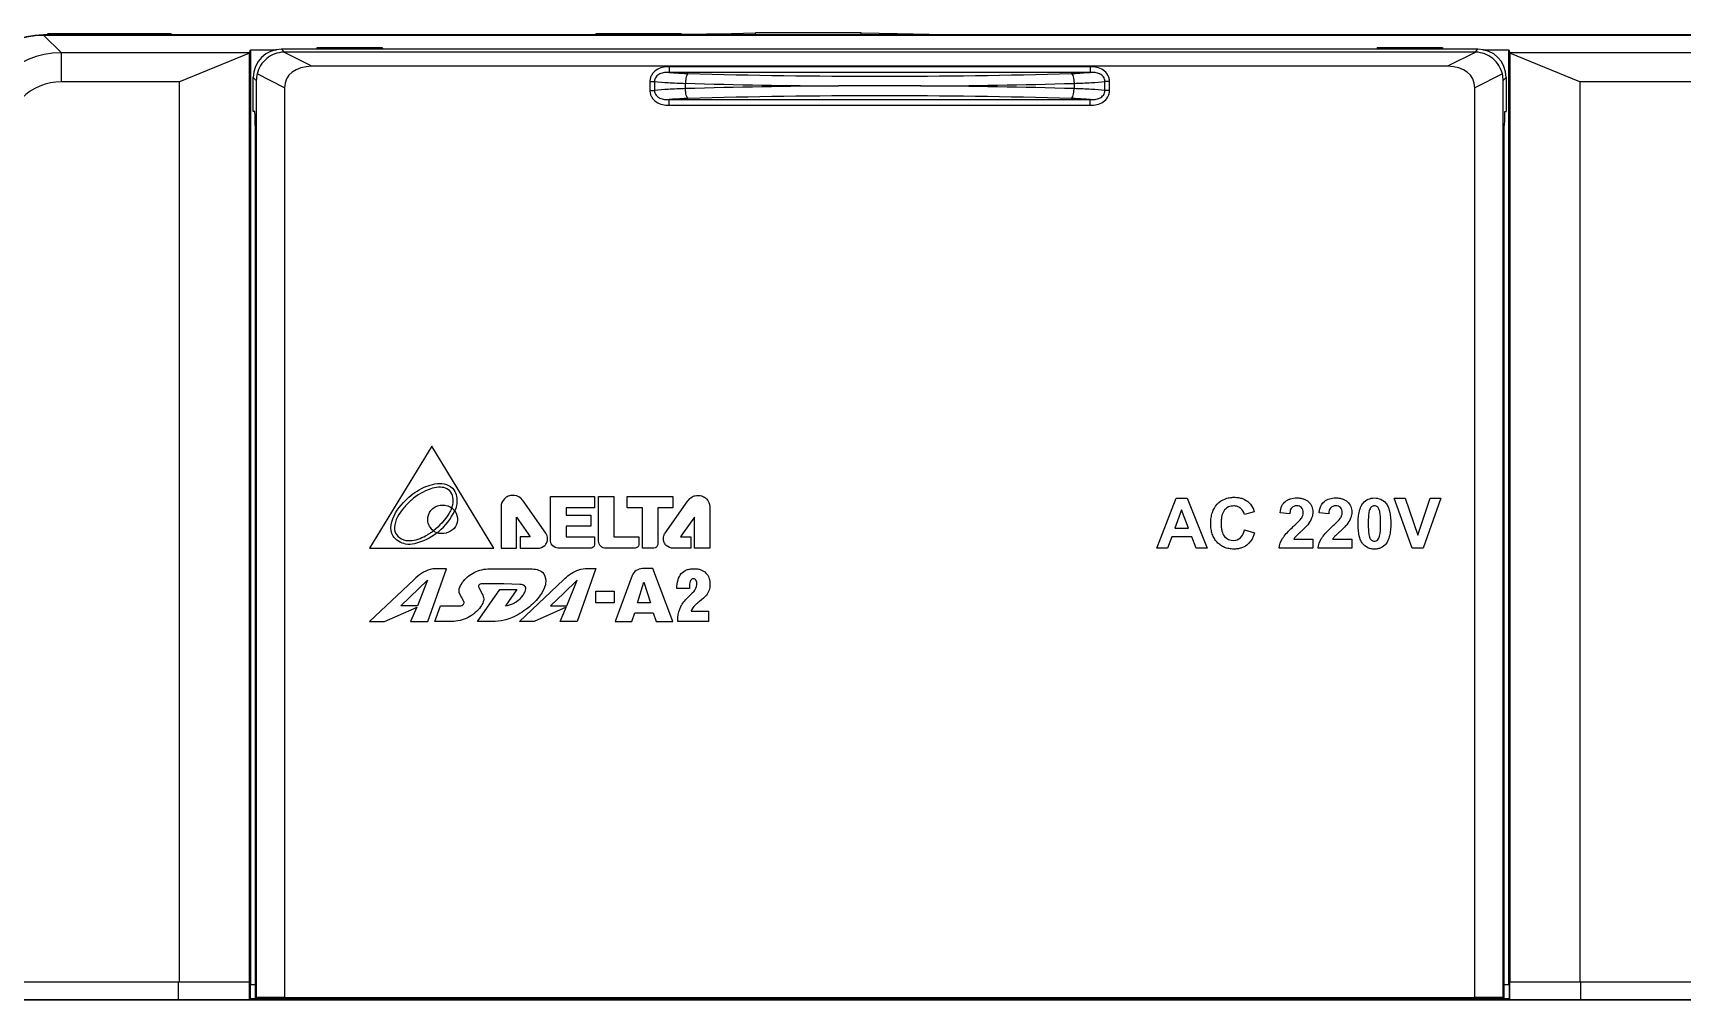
# Model space of a CAD drawing. Extents: x -25 to 107, y -95 to 175.
# Drawn here: x 4.2 to 62.3, y 140.4 to 174.5 of the extents above; entities that cross this region are included whole.
import ezdxf

# ---------------------------------------------------------------- set-up
doc = ezdxf.new("R2010")
doc.units = 0
doc.header["$LTSCALE"] = 4
doc.layers.get('0').update_dxf_attribs({"linetype": 'CONTINUOUS'})
doc.layers.add('02___PRT_ALL_AXES', color=7, linetype='CONTINUOUS')

msp = doc.modelspace()

# ---------------------------------------------------------------- linework, layer by layer
at = {"color": 7, "linetype": 'Continuous'}
for p, q in [((28.817, 174.53), (29.656, 174.544)), ((29.656, 174.474), (29.656, 174.544)), ((33.384, 174.544), (29.656, 174.544)), ((33.384, 174.474), (33.384, 174.544)), ((33.384, 174.544), (34.654, 174.523)), ((63.543, 174.474), (4.543, 174.474)), ((5.171, 173.845), (4.558, 174.458)), ((63.528, 174.458), (4.558, 174.458)), ((5.143, 174.474), (5.143, 174.524)), ((5.143, 174.524), (9.043, 174.524)), ((6.493, 174.474), (6.493, 174.524)), ((9.043, 174.474), (9.043, 174.524)), ((11.808, 173.845), (11.843, 173.95)), ((11.843, 173.95), (11.843, 140.969)), ((11.843, 173.95), (12.76, 173.95)), ((13.048, 173.868), (12.943, 173.974)), ((55.144, 173.974), (12.943, 173.974)), ((14.193, 174.026), (14.176, 173.974)), ((14.193, 174.026), (14.193, 173.974)), ((14.193, 174.026), (16.493, 174.026)), ((16.493, 173.974), (16.493, 174.026)), ((16.493, 174.026), (16.511, 173.974)), ((27.043, 174.5), (28.817, 174.53)), ((34.654, 174.523), (36.353, 174.494)), ((51.593, 174.026), (51.576, 173.974)), ((51.593, 174.026), (51.593, 173.974)), ((51.593, 174.026), (53.893, 174.026)), ((53.893, 173.974), (53.893, 174.026)), ((53.893, 174.026), (53.911, 173.974)), ((55.144, 173.974), (55.038, 173.868)), ((55.326, 173.95), (56.243, 173.95)), ((56.243, 140.969), (56.243, 173.95)), ((56.243, 173.95), (56.278, 173.845)), ((5.171, 172.819), (5.171, 173.845)), ((11.808, 173.845), (5.171, 173.845)), ((11.808, 173.831), (9.343, 172.819)), ((11.808, 173.831), (11.808, 173.845)), ((11.808, 141.074), (11.808, 173.831)), ((14.012, 173.368), (13.015, 173.867)), ((55.038, 173.868), (13.048, 173.868)), ((54.074, 173.368), (14.012, 173.368)), ((55.071, 173.867), (54.074, 173.368)), ((56.278, 173.831), (56.278, 173.845)), ((62.916, 173.845), (56.278, 173.845)), ((56.278, 173.831), (56.278, 141.074)), ((58.743, 172.819), (56.278, 173.831)), ((9.343, 172.819), (5.171, 172.819)), ((9.343, 141.074), (9.343, 172.819)), ((11.943, 171.774), (11.943, 172.974)), ((12.049, 172.868), (11.943, 172.974)), ((12.049, 172.868), (12.049, 140.513)), ((13.048, 172.612), (12.076, 173.099)), ((25.937, 172.834), (25.937, 172.513)), ((25.937, 172.834), (26.1, 172.834)), ((26.1, 172.834), (26.1, 172.513)), ((26.615, 173.354), (26.615, 173.155)), ((41.471, 173.354), (26.615, 173.354)), ((41.471, 173.155), (26.615, 173.155)), ((41.471, 173.354), (41.471, 173.155)), ((41.987, 172.513), (41.987, 172.834)), ((42.15, 172.834), (41.987, 172.834)), ((42.15, 172.513), (42.15, 172.834)), ((56.01, 173.099), (55.038, 172.612)), ((56.143, 172.974), (56.038, 172.868)), ((56.038, 140.513), (56.038, 172.868)), ((56.143, 172.974), (56.143, 171.774)), ((58.743, 172.819), (58.743, 141.074)), ((62.916, 172.819), (58.743, 172.819)), ((13.048, 172.612), (13.048, 140.522)), ((25.937, 172.513), (26.1, 172.513)), ((27.189, 172.58), (27.189, 172.767)), ((35.495, 172.674), (32.59, 172.674)), ((40.898, 172.767), (40.898, 172.58)), ((42.15, 172.513), (41.987, 172.513)), ((55.038, 140.522), (55.038, 172.612)), ((11.996, 171.774), (11.943, 171.774)), ((26.615, 171.993), (26.615, 172.192)), ((26.615, 172.192), (41.471, 172.192)), ((26.615, 171.993), (41.471, 171.993)), ((41.471, 171.993), (41.471, 172.192)), ((56.091, 171.774), (56.143, 171.774)), ((12.009, 171.274), (12.009, 140.5)), ((56.078, 140.5), (56.078, 171.274)), ((18.247, 159.973), (16.048, 156.368)), ((20.427, 156.368), (18.247, 159.973)), ((20.683, 157.831), (20.683, 156.368)), ((22.267, 156.897), (21.46, 158.039)), ((22.43, 156.614), (22.43, 158.19)), ((22.43, 158.19), (23.979, 158.19)), ((22.976, 157.798), (22.976, 157.539)), ((23.979, 157.798), (22.976, 157.798)), ((23.979, 158.19), (23.979, 157.798)), ((24.127, 156.614), (24.127, 158.19)), ((24.127, 158.19), (24.659, 158.19)), ((24.659, 158.19), (24.659, 156.765)), ((25.131, 157.798), (25.131, 158.19)), ((25.131, 158.19), (26.749, 158.19)), ((25.672, 157.798), (25.131, 157.798)), ((25.672, 156.368), (25.672, 157.798)), ((26.209, 157.798), (26.209, 156.496)), ((26.749, 157.798), (26.209, 157.798)), ((26.469, 156.897), (27.276, 158.039)), ((26.749, 158.19), (26.749, 157.798)), ((28.048, 157.831), (28.048, 156.368)), ((43.821, 156.368), (44.506, 158.137)), ((44.694, 157.723), (44.456, 157.07)), ((44.506, 158.137), (44.884, 158.137)), ((44.938, 157.07), (44.694, 157.723)), ((44.884, 158.137), (45.593, 156.368)), ((52.824, 156.368), (52.194, 158.137)), ((52.194, 158.137), (52.581, 158.137)), ((52.581, 158.137), (53.028, 156.828)), ((53.028, 156.828), (53.459, 158.137)), ((53.84, 158.137), (53.21, 156.368)), ((53.459, 158.137), (53.84, 158.137)), ((21.224, 156.368), (21.224, 157.469)), ((21.224, 157.469), (21.642, 156.873)), ((22.976, 157.539), (23.847, 157.539)), ((22.976, 157.147), (22.976, 156.765)), ((23.847, 157.147), (22.976, 157.147)), ((23.847, 157.539), (23.847, 157.147)), ((27.507, 157.459), (27.089, 156.873)), ((27.507, 156.368), (27.507, 157.459)), ((47.258, 157.646), (46.906, 157.561)), ((48.51, 157.586), (48.171, 157.619)), ((49.883, 157.586), (49.544, 157.619)), ((21.356, 156.765), (21.356, 156.368)), ((21.716, 156.765), (21.356, 156.765)), ((21.642, 156.873), (21.716, 156.765)), ((22.976, 156.765), (23.979, 156.765)), ((23.979, 156.765), (23.979, 156.486)), ((24.659, 156.765), (25.539, 156.765)), ((25.539, 156.765), (25.539, 156.486)), ((27.089, 156.873), (27.015, 156.765)), ((27.015, 156.765), (27.374, 156.765)), ((27.374, 156.765), (27.374, 156.368)), ((44.346, 156.77), (44.2, 156.368)), ((45.055, 156.77), (44.346, 156.77)), ((44.456, 157.07), (44.938, 157.07)), ((45.208, 156.368), (45.055, 156.77)), ((46.917, 157.021), (47.264, 156.913)), ((48.648, 156.682), (49.323, 156.682)), ((49.323, 156.682), (49.323, 156.368)), ((50.021, 156.682), (50.696, 156.682)), ((50.696, 156.682), (50.696, 156.368)), ((16.048, 156.368), (20.427, 156.368)), ((20.683, 156.368), (21.224, 156.368)), ((21.356, 156.368), (21.972, 156.368)), ((23.857, 156.368), (22.685, 156.368)), ((25.411, 156.368), (24.383, 156.368)), ((26.076, 156.368), (25.672, 156.368)), ((27.374, 156.368), (26.759, 156.368)), ((28.048, 156.368), (27.507, 156.368)), ((44.2, 156.368), (43.821, 156.368)), ((45.593, 156.368), (45.208, 156.368)), ((49.323, 156.368), (48.135, 156.368)), ((50.696, 156.368), (49.508, 156.368)), ((53.21, 156.368), (52.824, 156.368)), ((18.095, 153.779), (18.757, 155.646)), ((18.757, 155.646), (18.373, 155.646)), ((20.292, 155.642), (21.695, 155.642)), ((24.031, 155.648), (23.366, 153.782)), ((23.653, 155.648), (24.031, 155.648)), ((25.313, 155.4), (24.709, 153.779)), ((26.04, 155.649), (25.671, 155.649)), ((26.742, 153.779), (26.04, 155.649)), ((17.601, 155.248), (16.048, 153.779)), ((17.151, 154.332), (18.091, 155.24)), ((18.091, 155.24), (17.732, 154.335)), ((19.38, 154.468), (19.221, 154.765)), ((19.854, 153.785), (20.642, 154.912)), ((19.896, 154.985), (20.003, 154.786)), ((20.784, 155.113), (20.019, 155.113)), ((20.642, 154.912), (21.237, 154.912)), ((20.781, 155.111), (20.784, 155.113)), ((21.347, 155.091), (20.781, 155.111)), ((21.237, 154.912), (20.838, 154.339)), ((21.335, 153.782), (22.882, 155.251)), ((21.367, 155.089), (21.347, 155.091)), ((22.9, 154.788), (22.431, 154.337)), ((23.366, 155.241), (22.9, 154.788)), ((23.009, 154.337), (23.366, 155.241)), ((24.028, 154.439), (24.028, 154.85)), ((24.028, 154.85), (24.678, 154.85)), ((24.678, 154.85), (24.678, 154.439)), ((25.496, 154.439), (25.725, 155.167)), ((25.725, 155.167), (25.954, 154.439)), ((27.326, 154.949), (26.887, 154.949)), ((27.332, 155.053), (27.326, 154.949)), ((16.572, 153.779), (17.621, 154.247)), ((17.621, 154.335), (17.151, 154.332)), ((17.708, 154.285), (17.493, 153.777)), ((17.732, 154.335), (17.621, 154.335)), ((17.621, 154.247), (17.708, 154.285)), ((18.35, 153.785), (18.549, 154.332)), ((18.549, 154.332), (19.219, 154.331)), ((22.984, 154.288), (21.855, 153.782)), ((22.431, 154.337), (23.009, 154.337)), ((22.9, 154.086), (22.984, 154.288)), ((24.678, 154.439), (24.028, 154.439)), ((25.954, 154.439), (25.496, 154.439)), ((16.048, 153.779), (16.572, 153.779)), ((17.493, 153.777), (17.621, 153.779)), ((17.621, 153.779), (18.095, 153.779)), ((18.939, 153.785), (18.35, 153.785)), ((20.37, 153.785), (19.854, 153.785)), ((21.855, 153.782), (21.335, 153.782)), ((22.769, 153.782), (22.9, 154.086)), ((23.366, 153.782), (22.769, 153.782)), ((24.709, 153.779), (25.298, 153.779)), ((25.298, 153.779), (25.399, 154.088)), ((25.399, 154.088), (26.051, 154.088)), ((26.051, 154.088), (26.152, 153.779)), ((26.152, 153.779), (26.742, 153.779)), ((27.998, 153.779), (26.916, 153.779)), ((27.386, 154.152), (27.998, 154.152)), ((27.998, 154.152), (27.998, 153.779)), ((2.172, 141.074), (11.808, 141.074)), ((9.305, 140.432), (9.305, 141.074)), ((11.81, 140.44), (11.81, 141.074)), ((12.009, 140.969), (11.843, 140.969)), ((56.243, 140.969), (56.078, 140.969)), ((56.276, 140.44), (56.276, 141.074)), ((56.278, 141.074), (65.915, 141.074)), ((58.782, 140.432), (58.782, 141.074)), ((64.889, 140.43), (3.198, 140.43)), ((9.305, 140.432), (3.322, 140.432)), ((11.81, 140.44), (9.305, 140.432)), ((11.839, 140.469), (11.81, 140.44)), ((15.035, 140.469), (11.839, 140.469)), ((12.009, 140.5), (12.049, 140.513)), ((12.009, 140.5), (14.243, 140.5)), ((13.048, 140.522), (12.049, 140.513)), ((13.048, 140.522), (55.038, 140.522)), ((14.243, 140.482), (14.243, 140.5)), ((15.243, 140.482), (14.243, 140.482)), ((15.04, 140.474), (16.564, 140.474)), ((16.417, 140.474), (16.443, 140.5)), ((16.443, 140.5), (51.643, 140.5)), ((16.543, 140.47), (16.543, 140.5)), ((16.658, 140.458), (16.564, 140.474)), ((51.428, 140.458), (16.658, 140.458)), ((51.522, 140.474), (51.428, 140.458)), ((51.522, 140.474), (53.047, 140.474)), ((51.543, 140.5), (51.543, 140.47)), ((51.669, 140.474), (51.643, 140.5)), ((53.843, 140.482), (52.843, 140.482)), ((56.248, 140.469), (53.051, 140.469)), ((53.843, 140.482), (53.843, 140.5)), ((53.843, 140.5), (56.078, 140.5)), ((56.038, 140.513), (55.038, 140.522)), ((56.078, 140.5), (56.038, 140.513)), ((56.276, 140.44), (56.248, 140.469)), ((58.782, 140.432), (56.276, 140.44)), ((64.807, 140.432), (58.782, 140.432))]:
    msp.add_line(p, q, dxfattribs=at)
for centre, radius, start, end in [((4.543, 171.474), 3, 90, 180), ((5.171, 170.845), 3, 90.01153, 179.98847), ((5.17, 170.846), 1.973, 89.99359, 180.00605), ((34.043, 405.68), 232.663, 268.33515, 271.66485), ((33.903, 403.66), 230.99, 268.33423, 269.6745), ((33.976, -62.521), 235.199, 90.3375, 91.65377), ((34.043, -60.333), 232.663, 88.33515, 91.66485), ((34.11, 407.867), 235.198, 270.33749, 271.65378), ((34.183, -58.312), 230.99, 88.33423, 89.6745), ((38.432, 143.488), 15.77, 133.98889, 135.08998)]:
    msp.add_arc(centre, radius, start, end, dxfattribs=at)
for centre, major_axis, ratio, start_param, end_param in [((4.56, 171.457), (2.123, -2.123), 0.999315, 2.356537, 3.926648), ((12.944, 172.973), (0.708, -0.708), 0.999315, 2.356537, 3.926648), ((55.143, 172.973), (0.708, 0.708), 0.999315, -0.785056, 0.785056), ((13.103, 172.814), (-0.424, 0.978), 0.928326, -0.382645, -0.349644), ((14.481, 172.244), (-1.361, 0.682), 0.656782, -0.919163, 0.317879), ((53.605, 172.244), (-1.361, -0.682), 0.656782, 2.823714, 4.060755), ((54.984, 172.814), (0.424, 0.978), 0.928326, 0.349644, 0.382645), ((13.075, 172.842), (0.948, -0.407), 0.963653, -2.982367, -2.749065), ((55.011, 172.842), (0.948, 0.407), 0.963653, -0.392528, -0.159225), ((11.996, 171.274), (0, 0.5), 0.026186, -1.570796, 0), ((56.091, 171.274), (0, 0.5), 0.026186, 0, 1.570796), ((11.839, 140.969), (0, 0.5), 0.008727, -3.132866, -1.570796), ((56.248, 140.969), (0, 0.5), 0.008727, -4.712389, -3.150319), ((15.035, 140.969), (0, 0.5), 0.008727, -3.132866, -3.00374), ((16.658, 140.758), (0, 0.3), 0.052408, -3.67477, -3.150319), ((51.428, 140.758), (0, 0.3), 0.052408, -3.132866, -2.608415), ((53.051, 140.969), (0, 0.5), 0.008727, -3.279445, -3.150319)]:
    msp.add_ellipse(centre, major_axis=major_axis, ratio=ratio, start_param=start_param, end_param=end_param, dxfattribs=at)
for points, knots in [([(13.015, 173.867), (12.907, 173.864), (12.691, 173.82), (12.406, 173.654), (12.188, 173.406), (12.102, 173.203), (12.076, 173.099)], [0, 0, 0, 0, 0.249743, 0.499909, 0.751366, 1, 1, 1, 1]), ([(56.01, 173.099), (55.984, 173.203), (55.898, 173.406), (55.68, 173.654), (55.395, 173.82), (55.179, 173.864), (55.071, 173.867)], [0, 0, 0, 0, 0.248634, 0.500091, 0.750257, 1, 1, 1, 1]), ([(26.615, 173.354), (26.536, 173.354), (26.377, 173.338), (26.153, 173.247), (26.009, 173.1), (25.947, 172.953), (25.937, 172.874), (25.937, 172.834)], [0, 0, 0, 0, 0.250301, 0.500191, 0.749315, 0.874681, 1, 1, 1, 1]), ([(26.615, 173.155), (26.559, 173.156), (26.447, 173.151), (26.282, 173.108), (26.163, 173.022), (26.108, 172.92), (26.099, 172.863), (26.1, 172.834)], [0, 0, 0, 0, 0.24803, 0.496914, 0.746675, 0.873244, 1, 1, 1, 1]), ([(26.1, 172.834), (26.259, 172.815), (26.622, 172.787), (26.985, 172.772), (27.189, 172.767)], [0, 0, 0, 0, 0.439939, 1, 1, 1, 1]), ([(26.615, 173.155), (26.665, 173.15), (26.887, 173.131), (27.11, 173.121), (27.284, 173.115)], [0, 0, 0, 0, 0.223912, 1, 1, 1, 1]), ([(27.284, 173.115), (27.277, 173.113), (27.263, 173.102), (27.239, 173.065), (27.215, 172.993), (27.196, 172.888), (27.19, 172.809), (27.189, 172.767)], [0, 0, 0, 0, 0.057532, 0.135853, 0.360121, 0.659638, 1, 1, 1, 1]), ([(40.803, 173.115), (40.864, 173.117), (41.087, 173.125), (41.31, 173.139), (41.471, 173.155)], [0, 0, 0, 0, 0.272744, 1, 1, 1, 1]), ([(40.803, 173.115), (40.809, 173.113), (40.823, 173.102), (40.848, 173.065), (40.871, 172.993), (40.891, 172.888), (40.897, 172.809), (40.898, 172.767)], [0, 0, 0, 0, 0.057534, 0.135858, 0.36013, 0.659645, 1, 1, 1, 1]), ([(40.898, 172.767), (41.101, 172.772), (41.465, 172.787), (41.828, 172.815), (41.987, 172.834)], [0, 0, 0, 0, 0.560061, 1, 1, 1, 1]), ([(42.15, 172.834), (42.15, 172.874), (42.139, 172.953), (42.077, 173.1), (41.933, 173.247), (41.71, 173.338), (41.551, 173.354), (41.471, 173.354)], [0, 0, 0, 0, 0.125322, 0.250694, 0.499823, 0.749709, 1, 1, 1, 1]), ([(41.987, 172.834), (41.987, 172.863), (41.978, 172.92), (41.923, 173.022), (41.804, 173.108), (41.64, 173.151), (41.527, 173.156), (41.471, 173.155)], [0, 0, 0, 0, 0.126761, 0.253337, 0.503099, 0.751978, 1, 1, 1, 1]), ([(25.937, 172.513), (25.937, 172.473), (25.947, 172.394), (26.009, 172.247), (26.153, 172.1), (26.377, 172.009), (26.536, 171.993), (26.615, 171.993)], [0, 0, 0, 0, 0.125322, 0.250694, 0.499823, 0.749709, 1, 1, 1, 1]), ([(26.1, 172.513), (26.099, 172.484), (26.108, 172.427), (26.163, 172.325), (26.282, 172.239), (26.447, 172.196), (26.559, 172.191), (26.615, 172.192)], [0, 0, 0, 0, 0.126761, 0.253337, 0.503099, 0.751978, 1, 1, 1, 1]), ([(27.189, 172.58), (26.985, 172.575), (26.622, 172.56), (26.259, 172.532), (26.1, 172.513)], [0, 0, 0, 0, 0.560061, 1, 1, 1, 1]), ([(27.284, 172.232), (27.223, 172.23), (27, 172.222), (26.777, 172.208), (26.615, 172.192)], [0, 0, 0, 0, 0.272744, 1, 1, 1, 1]), ([(27.284, 172.232), (27.277, 172.234), (27.263, 172.245), (27.239, 172.282), (27.215, 172.354), (27.196, 172.459), (27.19, 172.538), (27.189, 172.58)], [0, 0, 0, 0, 0.057534, 0.135858, 0.36013, 0.659645, 1, 1, 1, 1]), ([(40.803, 172.232), (40.809, 172.234), (40.823, 172.245), (40.848, 172.282), (40.871, 172.354), (40.891, 172.459), (40.897, 172.538), (40.898, 172.58)], [0, 0, 0, 0, 0.057532, 0.135853, 0.360122, 0.659638, 1, 1, 1, 1]), ([(41.471, 172.192), (41.422, 172.197), (41.199, 172.216), (40.976, 172.226), (40.803, 172.232)], [0, 0, 0, 0, 0.223912, 1, 1, 1, 1]), ([(41.987, 172.513), (41.828, 172.532), (41.465, 172.56), (41.101, 172.575), (40.898, 172.58)], [0, 0, 0, 0, 0.439939, 1, 1, 1, 1]), ([(41.471, 172.192), (41.527, 172.191), (41.64, 172.196), (41.804, 172.239), (41.923, 172.325), (41.978, 172.427), (41.987, 172.484), (41.987, 172.513)], [0, 0, 0, 0, 0.24803, 0.496914, 0.746675, 0.873244, 1, 1, 1, 1]), ([(41.471, 171.993), (41.551, 171.993), (41.71, 172.009), (41.933, 172.1), (42.077, 172.247), (42.139, 172.394), (42.15, 172.473), (42.15, 172.513)], [0, 0, 0, 0, 0.250301, 0.500191, 0.749315, 0.874681, 1, 1, 1, 1]), ([(16.806, 157.194), (16.85, 157.488), (17.175, 157.966), (17.59, 158.311), (17.8, 158.43)], [0, 0, 0, 0, 0.551677, 1, 1, 1, 1]), ([(18.203, 158.459), (17.952, 158.385), (17.613, 158.164), (17.333, 157.893), (17.253, 157.793)], [0, 0, 0, 0, 0.671641, 1, 1, 1, 1]), ([(17.8, 158.43), (17.996, 158.538), (18.314, 158.664), (18.767, 158.649), (18.956, 158.512), (19.02, 158.426)], [0, 0, 0, 0, 0.508767, 0.754576, 1, 1, 1, 1]), ([(18.917, 158.341), (18.871, 158.41), (18.727, 158.513), (18.465, 158.526), (18.292, 158.493), (18.203, 158.459)], [0, 0, 0, 0, 0.322762, 0.630156, 1, 1, 1, 1]), ([(18.946, 157.784), (18.953, 157.801), (19.013, 157.977), (19.008, 158.198), (18.917, 158.341)], [0, 0, 0, 0, 0.096631, 1, 1, 1, 1]), ([(19.02, 158.426), (19.12, 158.294), (19.155, 158.009), (19.087, 157.765), (19.05, 157.685)], [0, 0, 0, 0, 0.651348, 1, 1, 1, 1]), ([(17.253, 157.793), (17.084, 157.601), (16.877, 157.283), (16.941, 156.918), (16.993, 156.849)], [0, 0, 0, 0, 0.748654, 1, 1, 1, 1]), ([(18.297, 156.982), (18.19, 157.074), (18.033, 157.331), (18.179, 157.731), (18.541, 157.946), (18.829, 157.864), (18.946, 157.784)], [0, 0, 0, 0, 0.267373, 0.49717, 0.73173, 1, 1, 1, 1]), ([(18.946, 157.784), (18.918, 157.721), (18.748, 157.42), (18.517, 157.148), (18.297, 156.982)], [0, 0, 0, 0, 0.199523, 1, 1, 1, 1]), ([(19.05, 157.685), (19.116, 157.59), (19.191, 157.363), (19.019, 156.94), (18.622, 156.841), (18.425, 156.911)], [0, 0, 0, 0, 0.270402, 0.510849, 1, 1, 1, 1]), ([(18.425, 156.911), (18.447, 156.926), (18.708, 157.132), (18.92, 157.408), (19.05, 157.685)], [0, 0, 0, 0, 0.080329, 1, 1, 1, 1]), ([(19.05, 157.685), (19.047, 157.688), (19.018, 157.726), (18.983, 157.761), (18.946, 157.784)], [0, 0, 0, 0, 0.089715, 1, 1, 1, 1]), ([(21.46, 158.039), (21.423, 158.096), (21.343, 158.17), (21.211, 158.223), (21.083, 158.24), (20.937, 158.211), (20.755, 158.097), (20.683, 157.934), (20.683, 157.831)], [0, 0, 0, 0, 0.193898, 0.294997, 0.400176, 0.557323, 0.707276, 1, 1, 1, 1]), ([(27.276, 158.039), (27.313, 158.096), (27.393, 158.169), (27.523, 158.223), (27.65, 158.24), (27.795, 158.211), (27.976, 158.097), (28.048, 157.934), (28.048, 157.831)], [0, 0, 0, 0, 0.194518, 0.294906, 0.397819, 0.555588, 0.706088, 1, 1, 1, 1]), ([(46.998, 156.479), (46.936, 156.431), (46.824, 156.376), (46.661, 156.343), (46.517, 156.334), (46.361, 156.346), (46.205, 156.392), (46.065, 156.469), (45.943, 156.575), (45.842, 156.707), (45.77, 156.864), (45.729, 157.043), (45.716, 157.239), (45.729, 157.437), (45.782, 157.678), (45.871, 157.838), (45.949, 157.92)], [0, 0, 0, 0, 0.090866, 0.139711, 0.192396, 0.257655, 0.3191, 0.3794, 0.441371, 0.504865, 0.570001, 0.63958, 0.715908, 0.796372, 0.869051, 1, 1, 1, 1]), ([(45.949, 157.92), (46.022, 157.999), (46.16, 158.095), (46.375, 158.155), (46.542, 158.169), (46.701, 158.157), (46.887, 158.111), (47.011, 158.035), (47.077, 157.972)], [0, 0, 0, 0, 0.259532, 0.393178, 0.536637, 0.662055, 0.778482, 1, 1, 1, 1]), ([(46.21, 157.718), (46.165, 157.666), (46.118, 157.56), (46.091, 157.402), (46.085, 157.259), (46.091, 157.113), (46.117, 156.949), (46.162, 156.839), (46.208, 156.785)], [0, 0, 0, 0, 0.210669, 0.340321, 0.490291, 0.648982, 0.784889, 1, 1, 1, 1]), ([(46.774, 157.779), (46.741, 157.805), (46.663, 157.847), (46.544, 157.863), (46.438, 157.853), (46.322, 157.818), (46.249, 157.762), (46.21, 157.718)], [0, 0, 0, 0, 0.203289, 0.419148, 0.571821, 0.715151, 1, 1, 1, 1]), ([(47.077, 157.972), (47.143, 157.911), (47.209, 157.799), (47.249, 157.68), (47.258, 157.646)], [0, 0, 0, 0, 0.718164, 1, 1, 1, 1]), ([(48.171, 157.619), (48.179, 157.702), (48.211, 157.853), (48.328, 158.006), (48.445, 158.077), (48.541, 158.115), (48.647, 158.138), (48.763, 158.145), (48.881, 158.137), (48.993, 158.111), (49.092, 158.067), (49.199, 157.986), (49.299, 157.848), (49.326, 157.692), (49.322, 157.603), (49.319, 157.58)], [0, 0, 0, 0, 0.138938, 0.253966, 0.310062, 0.367279, 0.427363, 0.491836, 0.561616, 0.625122, 0.684379, 0.741876, 0.850693, 0.96067, 1, 1, 1, 1]), ([(48.582, 157.798), (48.546, 157.76), (48.519, 157.683), (48.511, 157.609), (48.51, 157.586)], [0, 0, 0, 0, 0.694012, 1, 1, 1, 1]), ([(48.922, 157.8), (48.902, 157.821), (48.847, 157.854), (48.753, 157.865), (48.657, 157.853), (48.603, 157.818), (48.582, 157.798)], [0, 0, 0, 0, 0.233308, 0.497498, 0.761179, 1, 1, 1, 1]), ([(48.913, 157.419), (48.935, 157.451), (48.971, 157.517), (48.989, 157.625), (48.976, 157.724), (48.943, 157.78), (48.922, 157.8)], [0, 0, 0, 0, 0.284999, 0.539859, 0.78721, 1, 1, 1, 1]), ([(49.544, 157.619), (49.549, 157.663), (49.572, 157.811), (49.65, 157.956), (49.734, 158.021)], [0, 0, 0, 0, 0.29287, 1, 1, 1, 1]), ([(49.734, 158.021), (49.787, 158.061), (49.882, 158.109), (50.021, 158.138), (50.136, 158.145), (50.254, 158.137), (50.399, 158.104), (50.495, 158.049), (50.546, 158.001)], [0, 0, 0, 0, 0.231799, 0.355365, 0.487914, 0.631252, 0.761627, 1, 1, 1, 1]), ([(49.956, 157.798), (49.919, 157.76), (49.893, 157.683), (49.884, 157.609), (49.883, 157.586)], [0, 0, 0, 0, 0.694065, 1, 1, 1, 1]), ([(50.296, 157.8), (50.275, 157.821), (50.221, 157.854), (50.126, 157.865), (50.031, 157.853), (49.977, 157.818), (49.956, 157.798)], [0, 0, 0, 0, 0.233308, 0.497498, 0.761179, 1, 1, 1, 1]), ([(50.287, 157.419), (50.309, 157.451), (50.344, 157.517), (50.362, 157.625), (50.349, 157.724), (50.316, 157.78), (50.296, 157.8)], [0, 0, 0, 0, 0.284883, 0.539917, 0.787438, 1, 1, 1, 1]), ([(50.546, 158.001), (50.593, 157.957), (50.673, 157.848), (50.702, 157.676), (50.689, 157.534), (50.667, 157.459), (50.653, 157.423)], [0, 0, 0, 0, 0.311933, 0.627029, 0.814852, 1, 1, 1, 1]), ([(51.079, 156.533), (51.05, 156.569), (51, 156.658), (50.953, 156.819), (50.931, 156.977), (50.921, 157.122), (50.919, 157.241), (50.921, 157.359), (50.932, 157.503), (50.957, 157.663), (51.01, 157.829), (51.063, 157.922), (51.094, 157.961)], [0, 0, 0, 0, 0.092339, 0.203264, 0.336653, 0.412533, 0.494779, 0.575779, 0.651067, 0.785389, 0.900356, 1, 1, 1, 1]), ([(51.313, 157.681), (51.298, 157.624), (51.287, 157.523), (51.279, 157.375), (51.278, 157.238), (51.279, 157.102), (51.286, 156.959), (51.295, 156.863), (51.31, 156.81)], [0, 0, 0, 0, 0.203999, 0.343612, 0.508714, 0.672854, 0.809259, 1, 1, 1, 1]), ([(51.683, 157.666), (51.678, 157.684), (51.661, 157.739), (51.635, 157.796), (51.604, 157.822)], [0, 0, 0, 0, 0.318755, 1, 1, 1, 1]), ([(51.679, 156.796), (51.694, 156.853), (51.705, 156.953), (51.713, 157.101), (51.714, 157.238), (51.713, 157.374), (51.706, 157.516), (51.697, 157.612), (51.683, 157.666)], [0, 0, 0, 0, 0.203243, 0.342869, 0.508247, 0.672511, 0.809054, 1, 1, 1, 1]), ([(51.899, 157.959), (51.93, 157.92), (51.983, 157.827), (52.036, 157.661), (52.06, 157.501), (52.07, 157.356), (52.073, 157.238), (52.07, 157.119), (52.06, 156.975), (52.035, 156.814), (51.983, 156.648), (51.929, 156.554), (51.898, 156.516)], [0, 0, 0, 0, 0.097761, 0.211194, 0.344266, 0.419, 0.499474, 0.579848, 0.654539, 0.78772, 0.901549, 1, 1, 1, 1]), ([(17.318, 156.514), (17.147, 156.548), (16.831, 156.721), (16.787, 157.06), (16.806, 157.194)], [0, 0, 0, 0, 0.563637, 1, 1, 1, 1]), ([(48.251, 156.706), (48.269, 156.736), (48.38, 156.891), (48.518, 157.024), (48.632, 157.129)], [0, 0, 0, 0, 0.18414, 1, 1, 1, 1]), ([(48.632, 157.129), (48.667, 157.162), (48.764, 157.255), (48.865, 157.347), (48.913, 157.419)], [0, 0, 0, 0, 0.353526, 1, 1, 1, 1]), ([(49.144, 157.197), (49.132, 157.182), (49.063, 157.102), (48.985, 157.03), (48.921, 156.971)], [0, 0, 0, 0, 0.179973, 1, 1, 1, 1]), ([(49.319, 157.58), (49.317, 157.565), (49.309, 157.511), (49.269, 157.374), (49.198, 157.266), (49.144, 157.197)], [0, 0, 0, 0, 0.10988, 0.380854, 1, 1, 1, 1]), ([(49.624, 156.706), (49.642, 156.736), (49.753, 156.891), (49.892, 157.024), (50.006, 157.129)], [0, 0, 0, 0, 0.18414, 1, 1, 1, 1]), ([(50.006, 157.129), (50.04, 157.162), (50.137, 157.255), (50.238, 157.347), (50.287, 157.419)], [0, 0, 0, 0, 0.35333, 1, 1, 1, 1]), ([(50.517, 157.197), (50.506, 157.182), (50.436, 157.102), (50.359, 157.03), (50.295, 156.971)], [0, 0, 0, 0, 0.179973, 1, 1, 1, 1]), ([(16.993, 156.849), (17.057, 156.766), (17.233, 156.635), (17.644, 156.622), (17.919, 156.746), (18.085, 156.845)], [0, 0, 0, 0, 0.26498, 0.513246, 1, 1, 1, 1]), ([(18.425, 156.911), (18.19, 156.732), (17.827, 156.54), (17.419, 156.493), (17.318, 156.514)], [0, 0, 0, 0, 0.740445, 1, 1, 1, 1]), ([(18.085, 156.845), (18.116, 156.863), (18.189, 156.906), (18.26, 156.951), (18.297, 156.982)], [0, 0, 0, 0, 0.429503, 1, 1, 1, 1]), ([(18.297, 156.982), (18.312, 156.971), (18.353, 156.944), (18.397, 156.921), (18.425, 156.911)], [0, 0, 0, 0, 0.383966, 1, 1, 1, 1]), ([(21.972, 156.368), (22.062, 156.368), (22.202, 156.422), (22.307, 156.57), (22.334, 156.694), (22.314, 156.806), (22.284, 156.868), (22.267, 156.897)], [0, 0, 0, 0, 0.365484, 0.542731, 0.723055, 0.863331, 1, 1, 1, 1]), ([(24.383, 156.368), (24.318, 156.368), (24.183, 156.417), (24.127, 156.551), (24.127, 156.614)], [0, 0, 0, 0, 0.506985, 1, 1, 1, 1]), ([(26.759, 156.368), (26.671, 156.368), (26.532, 156.423), (26.429, 156.57), (26.403, 156.694), (26.419, 156.806), (26.45, 156.869), (26.469, 156.897)], [0, 0, 0, 0, 0.3618, 0.539583, 0.7208, 0.861409, 1, 1, 1, 1]), ([(46.769, 156.734), (46.826, 156.785), (46.881, 156.886), (46.91, 156.99), (46.917, 157.021)], [0, 0, 0, 0, 0.707943, 1, 1, 1, 1]), ([(47.264, 156.913), (47.251, 156.867), (47.198, 156.705), (47.096, 156.554), (46.998, 156.479)], [0, 0, 0, 0, 0.281103, 1, 1, 1, 1]), ([(48.921, 156.971), (48.897, 156.949), (48.828, 156.885), (48.758, 156.821), (48.717, 156.776)], [0, 0, 0, 0, 0.351862, 1, 1, 1, 1]), ([(50.295, 156.971), (50.27, 156.949), (50.201, 156.885), (50.131, 156.821), (50.091, 156.776)], [0, 0, 0, 0, 0.352236, 1, 1, 1, 1]), ([(51.898, 156.516), (51.852, 156.458), (51.761, 156.386), (51.615, 156.341), (51.495, 156.331), (51.374, 156.342), (51.222, 156.392), (51.128, 156.471), (51.079, 156.533)], [0, 0, 0, 0, 0.23578, 0.356911, 0.488236, 0.621115, 0.746383, 1, 1, 1, 1]), ([(51.31, 156.81), (51.314, 156.792), (51.331, 156.736), (51.357, 156.679), (51.388, 156.654)], [0, 0, 0, 0, 0.319645, 1, 1, 1, 1]), ([(51.388, 156.654), (51.417, 156.63), (51.496, 156.601), (51.575, 156.63), (51.605, 156.655)], [0, 0, 0, 0, 0.498215, 1, 1, 1, 1]), ([(18.373, 155.646), (18.308, 155.645), (18.02, 155.607), (17.782, 155.416), (17.621, 155.266)], [0, 0, 0, 0, 0.229595, 1, 1, 1, 1]), ([(21.695, 155.642), (21.726, 155.642), (21.832, 155.639), (21.939, 155.623), (22.01, 155.596)], [0, 0, 0, 0, 0.287229, 1, 1, 1, 1]), ([(22.9, 155.267), (22.96, 155.323), (23.171, 155.512), (23.451, 155.641), (23.653, 155.648)], [0, 0, 0, 0, 0.290191, 1, 1, 1, 1]), ([(25.671, 155.649), (25.595, 155.649), (25.439, 155.601), (25.34, 155.472), (25.313, 155.4)], [0, 0, 0, 0, 0.499568, 1, 1, 1, 1]), ([(26.887, 154.949), (26.888, 155.052), (26.907, 155.237), (27.022, 155.48), (27.194, 155.598), (27.353, 155.639), (27.484, 155.648), (27.613, 155.639), (27.763, 155.604), (27.861, 155.544), (27.91, 155.493)], [0, 0, 0, 0, 0.20437, 0.367649, 0.518819, 0.601573, 0.693676, 0.780742, 0.858985, 1, 1, 1, 1]), ([(27.91, 155.493), (27.958, 155.445), (28.015, 155.352), (28.049, 155.211), (28.057, 155.098), (28.05, 154.988), (28.019, 154.854), (27.971, 154.764), (27.929, 154.712)], [0, 0, 0, 0, 0.242299, 0.372649, 0.515088, 0.643406, 0.764858, 1, 1, 1, 1]), ([(19.221, 154.765), (19.196, 154.816), (19.197, 154.967), (19.27, 155.088), (19.317, 155.155)], [0, 0, 0, 0, 0.412819, 1, 1, 1, 1]), ([(20.003, 154.786), (20.016, 154.762), (20.055, 154.684), (20.08, 154.593), (20.071, 154.534)], [0, 0, 0, 0, 0.310756, 1, 1, 1, 1]), ([(21.552, 154.982), (21.539, 155.03), (21.463, 155.081), (21.391, 155.088), (21.367, 155.089)], [0, 0, 0, 0, 0.677152, 1, 1, 1, 1]), ([(21.464, 154.715), (21.482, 154.74), (21.532, 154.818), (21.57, 154.92), (21.552, 154.982)], [0, 0, 0, 0, 0.327355, 1, 1, 1, 1]), ([(22.257, 155.128), (22.251, 155.095), (22.213, 154.946), (22.136, 154.809), (22.068, 154.711)], [0, 0, 0, 0, 0.220468, 1, 1, 1, 1]), ([(27.591, 155.092), (27.591, 155.142), (27.587, 155.216), (27.522, 155.281), (27.465, 155.291), (27.406, 155.282), (27.339, 155.2), (27.337, 155.115), (27.332, 155.053)], [0, 0, 0, 0, 0.269119, 0.365221, 0.465789, 0.568883, 0.669171, 1, 1, 1, 1]), ([(20.071, 154.534), (20.068, 154.516), (20.046, 154.433), (20.001, 154.358), (19.962, 154.303)], [0, 0, 0, 0, 0.206802, 1, 1, 1, 1]), ([(20.838, 154.339), (20.934, 154.352), (21.07, 154.389), (21.188, 154.458), (21.221, 154.48)], [0, 0, 0, 0, 0.711701, 1, 1, 1, 1]), ([(26.916, 153.779), (26.916, 153.829), (26.924, 154.009), (26.968, 154.19), (27.026, 154.308)], [0, 0, 0, 0, 0.272045, 1, 1, 1, 1]), ([(27.62, 154.437), (27.591, 154.414), (27.498, 154.334), (27.415, 154.234), (27.386, 154.152)], [0, 0, 0, 0, 0.298139, 1, 1, 1, 1]), ([(27.929, 154.712), (27.915, 154.695), (27.82, 154.594), (27.711, 154.508), (27.62, 154.437)], [0, 0, 0, 0, 0.161616, 1, 1, 1, 1])]:
    msp.add_open_spline(points, degree=3, knots=knots, dxfattribs=at)
for points in [[(46.906, 157.561), (46.886, 157.643), (46.84, 157.726), (46.774, 157.779)], [(51.094, 157.961), (51.186, 158.076), (51.349, 158.142), (51.496, 158.142)], [(51.387, 157.822), (51.346, 157.788), (51.326, 157.733), (51.313, 157.681)], [(51.496, 157.861), (51.457, 157.861), (51.417, 157.846), (51.387, 157.822)], [(51.496, 158.142), (51.644, 158.142), (51.807, 158.075), (51.899, 157.959)], [(51.604, 157.822), (51.575, 157.847), (51.534, 157.861), (51.496, 157.861)], [(50.653, 157.423), (50.621, 157.341), (50.572, 157.266), (50.517, 157.197)], [(22.685, 156.368), (22.567, 156.368), (22.43, 156.496), (22.43, 156.614)], [(46.208, 156.785), (46.283, 156.697), (46.408, 156.643), (46.523, 156.643)], [(46.523, 156.643), (46.61, 156.643), (46.703, 156.676), (46.769, 156.734)], [(48.135, 156.368), (48.148, 156.486), (48.189, 156.604), (48.251, 156.706)], [(48.717, 156.776), (48.692, 156.747), (48.668, 156.715), (48.648, 156.682)], [(49.508, 156.368), (49.521, 156.486), (49.562, 156.604), (49.624, 156.706)], [(50.091, 156.776), (50.065, 156.747), (50.041, 156.715), (50.021, 156.682)], [(51.605, 156.655), (51.646, 156.688), (51.666, 156.744), (51.679, 156.796)], [(23.979, 156.486), (23.979, 156.43), (23.913, 156.368), (23.857, 156.368)], [(25.539, 156.486), (25.539, 156.428), (25.469, 156.368), (25.411, 156.368)], [(26.209, 156.496), (26.209, 156.434), (26.137, 156.368), (26.076, 156.368)], [(19.317, 155.155), (19.421, 155.305), (19.571, 155.43), (19.735, 155.511)], [(19.735, 155.511), (19.905, 155.597), (20.101, 155.642), (20.292, 155.642)], [(22.01, 155.596), (22.081, 155.572), (22.15, 155.525), (22.193, 155.463)], [(22.193, 155.463), (22.257, 155.369), (22.275, 155.24), (22.257, 155.128)], [(17.621, 155.266), (17.615, 155.26), (17.608, 155.254), (17.601, 155.248)], [(19.896, 155.065), (19.889, 155.055), (19.884, 155.043), (19.882, 155.031)], [(19.882, 155.031), (19.882, 155.015), (19.889, 155), (19.896, 154.985)], [(19.944, 155.101), (19.926, 155.094), (19.908, 155.081), (19.896, 155.065)], [(20.019, 155.113), (19.994, 155.113), (19.968, 155.11), (19.944, 155.101)], [(22.882, 155.251), (22.888, 155.255), (22.894, 155.261), (22.9, 155.267)], [(27.479, 154.834), (27.54, 154.905), (27.591, 154.998), (27.591, 155.092)], [(19.219, 154.331), (19.247, 154.329), (19.276, 154.333), (19.301, 154.345)], [(19.301, 154.345), (19.324, 154.356), (19.346, 154.374), (19.36, 154.396)], [(19.36, 154.396), (19.369, 154.408), (19.375, 154.422), (19.378, 154.436)], [(19.378, 154.436), (19.381, 154.446), (19.383, 154.458), (19.38, 154.468)], [(19.962, 154.303), (19.851, 154.144), (19.693, 154.011), (19.52, 153.925)], [(21.626, 154.253), (21.452, 154.116), (21.259, 154), (21.055, 153.913)], [(21.221, 154.48), (21.316, 154.541), (21.4, 154.623), (21.464, 154.715)], [(22.068, 154.711), (21.947, 154.536), (21.792, 154.384), (21.626, 154.253)], [(27.026, 154.308), (27.084, 154.426), (27.169, 154.53), (27.263, 154.622)], [(19.52, 153.925), (19.343, 153.833), (19.138, 153.785), (18.939, 153.785)], [(20.788, 153.825), (20.652, 153.792), (20.51, 153.783), (20.37, 153.785)], [(21.055, 153.913), (20.969, 153.875), (20.879, 153.847), (20.788, 153.825)]]:
    msp.add_open_spline(points, degree=3, dxfattribs=at)
at = {"layer": '02___PRT_ALL_AXES', "color": 7, "linetype": 'Continuous'}
for p, q in [((4.693, 174.474), (4.693, 174.524)), ((4.693, 174.524), (5.235, 174.524)), ((24.043, 174.474), (24.043, 174.524)), ((24.043, 174.524), (27.043, 174.524)), ((27.043, 174.474), (27.043, 174.524))]:
    msp.add_line(p, q, dxfattribs=at)

doc.saveas('drawing.dxf')
